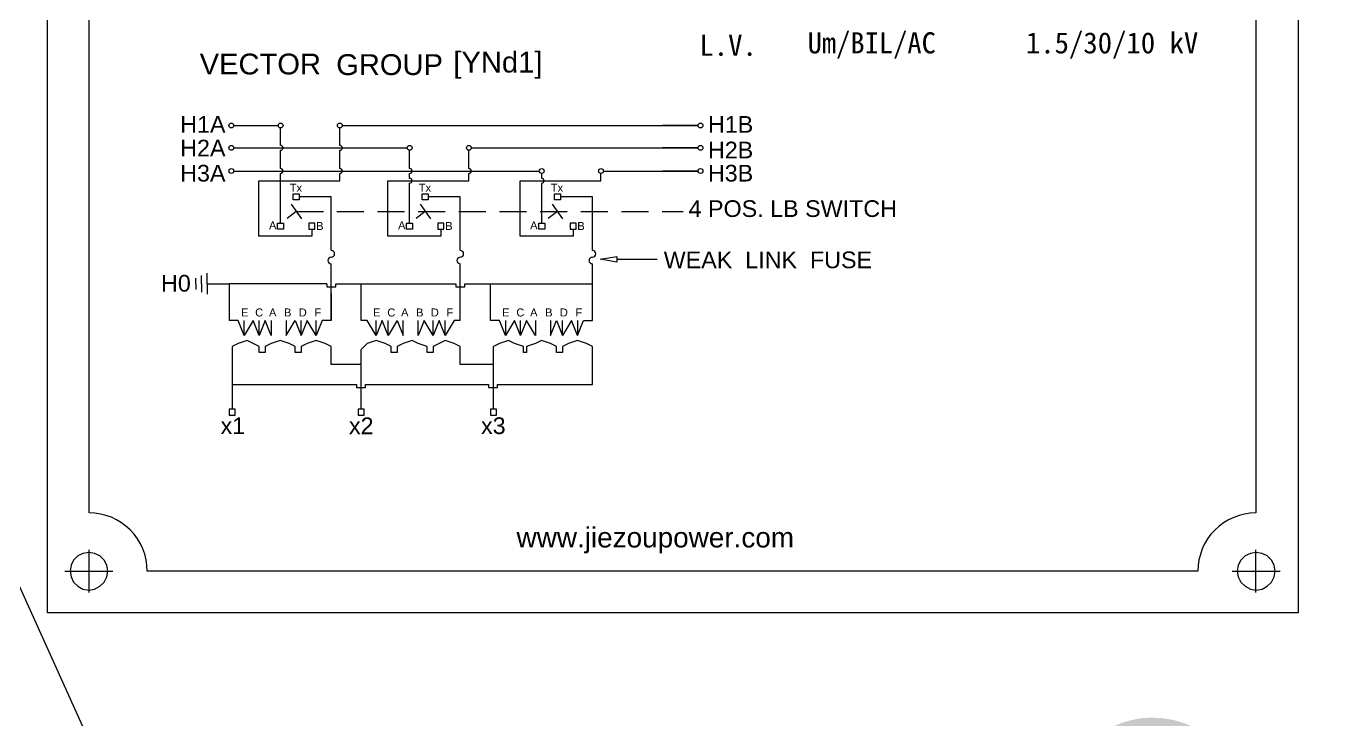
# Model space of a CAD drawing. Header units: inches. Extents: x 198356 to 209798, y -190593 to -183267.
# Drawn here: x 201030.3 to 201186.5, y -184520.8 to -184437.6 of the extents above; entities that cross this region are included whole.
import ezdxf
from ezdxf.enums import TextEntityAlignment as Align

# ---------------------------------------------------------------- set-up
doc = ezdxf.new("R2010")
doc.units = ezdxf.units.IN
doc.header["$LTSCALE"] = 13
doc.linetypes.add('DASHED', pattern=[0.75, 0.5, -0.25])
for name, color, linetype in [('2', 3, 'Continuous'), ('4虚线层', 6, 'DASHED'), ('7标注层', 4, 'Continuous'), ('PDF_Geometry', 7, 'Continuous')]:
    doc.layers.add(name, color=color, linetype=linetype)
doc.layers.add('2细实线', color=3, linetype='Continuous', lineweight=20)
doc.layers.add('标注、文本', color=3, linetype='Continuous', lineweight=25)
doc.styles.add('Note Text (ANSI)', font='arial.ttf')
doc.styles.add('PDF FangSong', font='simfang.ttf')
doc.styles.get("Standard").update_dxf_attribs({"font": 'gbenor.shx', "bigfont": 'gbcbig.shx'})
doc.dimstyles.new('英寸 1-10', dxfattribs={"dimscale": 14, "dimtxt": 3.5, "dimasz": 2, "dimexe": 1.5, "dimexo": 0.5, "dimgap": 0.5, "dimtad": 1, "dimtoh": 1, "dimdec": 0, "dimdsep": 46, "dimtxsty": 'Standard', "dimcen": 2.5, "dimclrd": 3, "dimclre": 3, "dimclrt": 3, "dimadec": 0, "dimazin": 2, "dimtfac": 1, "dimtdec": 0, "dimtmove": 0, "dimatfit": 2, "dimfxl": 1, "dimarcsym": 0})

# ---------------------------------------------------------------- blocks, each defined once
blk = doc.blocks.new('*D252')
at = {"layer": '2细实线', "color": 3, "linetype": 'ByBlock', "lineweight": -2}
for p, q in [((201105.83, -184635.3), (201105.83, -184559.07)), ((201385.83, -184645.3), (201385.83, -184559.07)), ((201133.83, -184580.07), (201357.83, -184580.07))]:
    blk.add_line(p, q, dxfattribs=at)
at = {"layer": '2细实线', "color": 3, "linetype": 'ByBlock'}
for points in [[(201133.83, -184575.41), (201133.83, -184584.74), (201105.83, -184580.07)], [(201357.83, -184575.41), (201357.83, -184584.74), (201385.83, -184580.07)]]:
    blk.add_solid(points, dxfattribs=at)
at = {"layer": 'Defpoints', "color": 0, "linetype": 'ByBlock'}
for p in [(201385.83, -184580.07), (201105.83, -184642.3), (201385.83, -184652.3)]:
    blk.add_point(p, dxfattribs=at)
at = {"layer": '2细实线', "color": 3, "linetype": 'ByBlock', "insert": (201245.83, -184547.55), "char_height": 49, "attachment_point": 5}
blk.add_mtext('280 [11]', dxfattribs=at)

msp = doc.modelspace()

# ---------------------------------------------------------------- linework, layer by layer
at = {"layer": '2', "linetype": 'Continuous'}
for p, q in [((201055.261, -184449.529), (201060.59, -184449.529)), ((201068.277, -184449.529), (201106.676, -184449.529)), ((201106.676, -184449.529), (201110.951, -184449.529)), ((201110.951, -184449.529), (201106.676, -184449.529)), ((201055.261, -184452.21), (201061.584, -184452.21)), ((201061.584, -184452.21), (201076.07, -184452.21)), ((201083.757, -184452.21), (201106.676, -184452.21)), ((201106.676, -184452.21), (201110.951, -184452.21)), ((201110.951, -184452.21), (201106.676, -184452.21)), ((201055.261, -184454.987), (201061.584, -184454.987)), ((201061.584, -184454.987), (201091.91, -184454.987)), ((201099.597, -184454.987), (201106.676, -184454.987)), ((201106.676, -184454.987), (201110.951, -184454.987)), ((201110.951, -184454.987), (201106.676, -184454.987)), ((201066.418, -184468.501), (201066.418, -184468.861)), ((201066.418, -184468.861), (201067.498, -184468.861)), ((201067.498, -184468.861), (201067.498, -184468.501)), ((201070.558, -184472.905), (201070.558, -184468.501)), ((201081.898, -184468.501), (201081.898, -184468.861)), ((201081.898, -184468.861), (201082.978, -184468.861)), ((201082.978, -184468.861), (201082.978, -184468.501)), ((201086.038, -184472.905), (201086.038, -184468.501))]:
    msp.add_line(p, q, dxfattribs=at)
at = {"layer": '2', "color": 3}
msp.add_line((201101.215, -184465.568), (201106.057, -184465.568), dxfattribs=at)
at = {"layer": '2'}
for p, q in [((201066.418, -184468.501), (201054.718, -184468.501)), ((201067.498, -184468.501), (201081.898, -184468.501)), ((201082.978, -184468.501), (201098.278, -184468.501))]:
    msp.add_line(p, q, dxfattribs=at)
at = {"layer": '2', "linetype": 'Continuous'}
for points in [[(201060.88, -184451.92), (201060.88, -184449.819)], [(201060.88, -184454.697), (201060.88, -184452.499)], [(201076.36, -184454.697), (201076.36, -184452.499)], [(201060.88, -184461.231), (201060.88, -184455.277)], [(201076.36, -184455.866), (201076.36, -184455.277)], [(201076.36, -184461.231), (201076.36, -184456.445)], [(201092.2, -184455.866), (201092.2, -184455.277)], [(201092.2, -184461.231), (201092.2, -184456.445)], [(201062.398, -184458.097), (201062.398, -184457.737), (201062.758, -184457.737), (201063.118, -184457.737), (201063.118, -184458.097), (201063.118, -184458.457), (201062.758, -184458.457), (201062.398, -184458.457), (201062.398, -184458.097)], [(201077.878, -184458.097), (201077.878, -184457.737), (201078.238, -184457.737), (201078.598, -184457.737), (201078.598, -184458.097), (201078.598, -184458.457), (201078.238, -184458.457), (201077.878, -184458.457), (201077.878, -184458.097)], [(201093.718, -184458.097), (201093.718, -184457.737), (201094.078, -184457.737), (201094.438, -184457.737), (201094.438, -184458.097), (201094.438, -184458.457), (201094.078, -184458.457), (201093.718, -184458.457), (201093.718, -184458.097)], [(201066.958, -184464.518), (201066.958, -184458.097)], [(201082.438, -184464.518), (201082.438, -184458.097)], [(201098.278, -184464.518), (201098.278, -184458.097)], [(201060.52, -184461.591), (201060.52, -184461.231), (201060.88, -184461.231), (201061.24, -184461.231), (201061.24, -184461.591), (201061.24, -184461.951), (201060.88, -184461.951), (201060.52, -184461.951), (201060.52, -184461.591)], [(201064.996, -184461.591), (201064.996, -184461.231), (201064.636, -184461.231), (201064.276, -184461.231), (201064.276, -184461.591), (201064.276, -184461.951), (201064.636, -184461.951), (201064.996, -184461.951), (201064.996, -184461.591)], [(201076, -184461.591), (201076, -184461.231), (201076.36, -184461.231), (201076.72, -184461.231), (201076.72, -184461.591), (201076.72, -184461.951), (201076.36, -184461.951), (201076, -184461.951), (201076, -184461.591)], [(201080.476, -184461.591), (201080.476, -184461.231), (201080.116, -184461.231), (201079.756, -184461.231), (201079.756, -184461.591), (201079.756, -184461.951), (201080.116, -184461.951), (201080.476, -184461.951), (201080.476, -184461.591)], [(201091.84, -184461.591), (201091.84, -184461.231), (201092.2, -184461.231), (201092.56, -184461.231), (201092.56, -184461.591), (201092.56, -184461.951), (201092.2, -184461.951), (201091.84, -184461.951), (201091.84, -184461.591)], [(201096.316, -184461.591), (201096.316, -184461.231), (201095.956, -184461.231), (201095.596, -184461.231), (201095.596, -184461.591), (201095.596, -184461.951), (201095.956, -184461.951), (201096.316, -184461.951), (201096.316, -184461.591)], [(201066.958, -184472.905), (201066.958, -184466.118)], [(201082.438, -184472.905), (201082.438, -184466.118)], [(201098.278, -184472.905), (201098.278, -184466.118)], [(201052.072, -184468.501), (201054.718, -184468.501)], [(201054.718, -184468.501), (201054.718, -184472.905)], [(201066.958, -184472.905), (201066.958, -184469.665), (201066.958, -184472.905)], [(201058.318, -184474.705), (201057.598, -184472.905), (201056.518, -184474.705), (201055.798, -184472.905), (201054.718, -184472.905)], [(201056.518, -184474.705), (201056.518, -184472.905)], [(201059.758, -184472.905), (201059.758, -184474.705), (201059.038, -184472.905), (201058.318, -184474.705), (201058.318, -184472.905)], [(201061.558, -184472.905), (201061.558, -184474.705), (201062.638, -184472.905), (201063.358, -184474.705), (201063.358, -184472.905)], [(201064.078, -184472.905), (201063.358, -184474.705)], [(201065.158, -184474.705), (201064.078, -184472.905)], [(201066.958, -184472.905), (201065.878, -184472.905), (201065.158, -184474.705), (201065.158, -184472.905)], [(201072.358, -184474.705), (201071.278, -184472.905), (201070.558, -184472.905)], [(201074.878, -184472.905), (201073.798, -184474.705), (201073.078, -184472.905), (201072.358, -184474.705), (201072.358, -184472.905)], [(201073.798, -184474.705), (201073.798, -184472.905)], [(201074.878, -184472.905), (201075.598, -184474.705)], [(201075.598, -184474.705), (201075.598, -184472.905)], [(201082.438, -184472.905), (201081.718, -184472.905), (201080.638, -184474.705), (201079.918, -184472.905), (201079.198, -184474.705), (201078.118, -184472.905), (201077.398, -184474.705), (201077.398, -184472.905)], [(201079.198, -184474.705), (201079.198, -184472.905)], [(201080.638, -184474.705), (201080.638, -184472.905)], [(201087.838, -184472.905), (201087.838, -184474.705), (201087.118, -184472.905), (201086.038, -184472.905)], [(201091.438, -184472.905), (201091.438, -184474.705), (201090.358, -184472.905), (201089.638, -184474.705), (201088.918, -184472.905), (201087.838, -184474.705)], [(201089.638, -184474.705), (201089.638, -184472.905)], [(201093.238, -184472.905), (201093.238, -184474.705), (201093.958, -184472.905), (201094.678, -184474.705), (201094.678, -184472.905)], [(201095.758, -184472.905), (201094.678, -184474.705)], [(201096.478, -184472.905), (201096.478, -184474.705), (201095.758, -184472.905)], [(201096.478, -184474.705), (201097.198, -184472.905), (201098.278, -184472.905)], [(201058.318, -184476.021), (201057.598, -184475.661), (201056.878, -184475.301), (201055.798, -184475.661), (201055.078, -184476.021)], [(201055.078, -184476.021), (201055.078, -184483.538)], [(201058.318, -184476.741), (201058.318, -184476.021)], [(201059.038, -184476.741), (201058.318, -184476.741)], [(201062.638, -184476.021), (201061.918, -184475.661), (201060.838, -184475.301), (201059.758, -184475.661), (201059.038, -184476.021)], [(201059.038, -184476.021), (201059.038, -184476.741)], [(201062.638, -184476.741), (201062.638, -184476.021)], [(201063.358, -184476.741), (201062.638, -184476.741)], [(201066.958, -184476.021), (201066.238, -184475.661), (201065.158, -184475.301), (201064.078, -184475.661), (201063.358, -184476.021)], [(201063.358, -184476.021), (201063.358, -184476.741)], [(201066.958, -184478.181), (201066.958, -184476.021)], [(201074.158, -184476.021), (201073.438, -184475.661), (201072.358, -184475.301), (201071.278, -184475.661), (201070.558, -184476.381)], [(201070.558, -184483.538), (201070.558, -184476.381)], [(201074.158, -184476.741), (201074.158, -184476.021)], [(201074.878, -184476.741), (201074.158, -184476.741)], [(201078.478, -184476.021), (201077.398, -184475.661), (201076.678, -184475.301), (201075.598, -184475.661), (201074.878, -184476.021)], [(201074.878, -184476.021), (201074.878, -184476.741)], [(201078.478, -184476.741), (201078.478, -184476.021)], [(201079.198, -184476.741), (201078.478, -184476.741)], [(201082.438, -184476.021), (201081.718, -184475.661), (201080.638, -184475.301), (201079.918, -184475.661), (201079.198, -184476.021)], [(201079.198, -184476.021), (201079.198, -184476.741)], [(201082.438, -184478.181), (201082.438, -184476.021)], [(201082.438, -184476.021), (201082.438, -184476.021)], [(201089.998, -184476.021), (201088.918, -184475.661), (201088.198, -184475.301), (201087.118, -184475.661), (201086.398, -184476.021)], [(201086.398, -184483.538), (201086.398, -184476.021)], [(201089.998, -184476.741), (201089.998, -184476.021)], [(201090.358, -184476.741), (201089.998, -184476.741)], [(201093.958, -184476.021), (201093.238, -184475.661), (201092.158, -184475.301), (201091.438, -184475.661), (201090.358, -184476.021)], [(201090.358, -184476.021), (201090.358, -184476.741)], [(201093.958, -184476.741), (201093.958, -184476.021)], [(201094.678, -184476.741), (201093.958, -184476.741)], [(201098.278, -184476.021), (201097.558, -184475.661), (201096.478, -184475.301), (201095.398, -184475.661), (201094.678, -184476.021)], [(201094.678, -184476.021), (201094.678, -184476.741)], [(201098.278, -184480.586), (201098.278, -184476.021)], [(201098.278, -184476.021), (201098.278, -184476.021)], [(201070.558, -184478.181), (201066.958, -184478.181)], [(201086.398, -184478.181), (201082.438, -184478.181)], [(201069.996, -184480.586), (201069.996, -184480.946), (201070.356, -184480.946), (201071.076, -184480.946), (201071.076, -184480.586)], [(201085.836, -184480.586), (201085.836, -184480.946), (201086.196, -184480.946), (201086.916, -184480.946), (201086.916, -184480.586)], [(201055.438, -184483.898), (201055.438, -184483.538), (201055.078, -184483.538), (201054.718, -184483.538), (201054.718, -184483.898), (201054.718, -184484.258), (201055.078, -184484.258), (201055.438, -184484.258), (201055.438, -184483.898)], [(201070.918, -184483.898), (201070.918, -184483.538), (201070.558, -184483.538), (201070.198, -184483.538), (201070.198, -184483.898), (201070.198, -184484.258), (201070.558, -184484.258), (201070.918, -184484.258), (201070.918, -184483.898)], [(201086.758, -184483.898), (201086.758, -184483.538), (201086.398, -184483.538), (201086.038, -184483.538), (201086.038, -184483.898), (201086.038, -184484.258), (201086.398, -184484.258), (201086.758, -184484.258), (201086.758, -184483.898)]]:
    msp.add_lwpolyline(points, dxfattribs=at)
at = {"layer": '2'}
for centre, start, end in [((201066.958, -184465.718), 90, 270), ((201066.958, -184464.918), 270, 90), ((201082.438, -184465.718), 90, 270), ((201082.438, -184464.918), 270, 90), ((201098.278, -184465.718), 90, 270), ((201098.278, -184464.918), 270, 90)]:
    msp.add_arc(centre, 0.4, start, end, dxfattribs=at)
at = {"layer": '4虚线层', "ltscale": 0.5}
msp.add_line((201062.758, -184459.844), (201109.149, -184459.844), dxfattribs=at)
at = {"layer": '7标注层', "color": 3, "linetype": 'ByBlock'}
msp.add_lwpolyline([(200788.651, -183970.744), (201098.329, -184657.302)], dxfattribs=at)
at = {"layer": 'PDF_Geometry', "lineweight": 25}
for points in [[(201032.905, -184332.985), (201182.926, -184332.985), (201182.926, -184508.001), (201032.905, -184508.001), (201032.905, -184332.985)], [(201037.903, -184495.981), (201037.903, -184344.949)], [(201177.871, -184344.949), (201177.871, -184495.981)], [(201040.15, -184503.002), (201040.038, -184502.272), (201039.701, -184501.654), (201039.195, -184501.148), (201038.577, -184500.868), (201037.903, -184500.755), (201037.173, -184500.868), (201036.555, -184501.148), (201036.05, -184501.654), (201035.769, -184502.272), (201035.657, -184503.002), (201035.769, -184503.676), (201036.05, -184504.294), (201036.555, -184504.799), (201037.173, -184505.136), (201037.903, -184505.249), (201038.577, -184505.136), (201039.195, -184504.799), (201039.701, -184504.294), (201040.038, -184503.676), (201040.15, -184503.002)], [(201037.903, -184505.529), (201037.903, -184500.418)], [(201180.173, -184503.002), (201180.061, -184502.272), (201179.724, -184501.654), (201179.219, -184501.148), (201178.601, -184500.868), (201177.871, -184500.755), (201177.197, -184500.868), (201176.579, -184501.148), (201176.073, -184501.654), (201175.736, -184502.272), (201175.624, -184503.002), (201175.736, -184503.676), (201176.073, -184504.294), (201176.579, -184504.799), (201177.197, -184505.136), (201177.871, -184505.249), (201178.601, -184505.136), (201179.219, -184504.799), (201179.724, -184504.294), (201180.061, -184503.676), (201180.173, -184503.002)], [(201177.871, -184505.529), (201177.871, -184500.418)], [(201034.983, -184503.002), (201040.768, -184503.002)], [(201035.32, -184503.002), (201040.431, -184503.002)], [(201170.906, -184503.002), (201044.868, -184503.002)], [(201175.006, -184503.002), (201180.791, -184503.002)], [(201175.343, -184503.002), (201180.454, -184503.002)]]:
    msp.add_lwpolyline(points, dxfattribs=at)
for centre, radius, start, end in [((201037.918, -184502.952), 6.955, 359.59046, 90.11743), ((201177.888, -184502.976), 6.985, 90.14542, 180.21199)]:
    msp.add_arc(centre, radius, start, end, dxfattribs=at)
at = {"layer": '标注、文本'}
for p, q in [((201067.987, -184451.92), (201067.987, -184449.819)), ((201067.987, -184454.697), (201067.987, -184452.499)), ((201083.467, -184454.697), (201083.467, -184452.499)), ((201058.276, -184462.811), (201058.276, -184456.156)), ((201058.276, -184456.156), (201067.987, -184456.156)), ((201067.987, -184456.156), (201067.987, -184455.277)), ((201073.756, -184462.811), (201073.756, -184456.156)), ((201073.756, -184456.156), (201083.467, -184456.156)), ((201083.467, -184456.156), (201083.467, -184455.277)), ((201089.596, -184462.811), (201089.596, -184456.156)), ((201089.596, -184456.156), (201099.307, -184456.156)), ((201099.307, -184456.156), (201099.307, -184455.277)), ((201062.134, -184458.978), (201063.382, -184460.71)), ((201066.958, -184458.097), (201063.118, -184458.097)), ((201077.614, -184458.978), (201078.862, -184460.71)), ((201082.438, -184458.097), (201078.598, -184458.097)), ((201093.454, -184458.978), (201094.702, -184460.71)), ((201098.278, -184458.097), (201094.438, -184458.097)), ((201062.758, -184459.844), (201061.659, -184460.665)), ((201078.238, -184459.844), (201077.139, -184460.665)), ((201094.078, -184459.844), (201092.979, -184460.665)), ((201064.636, -184461.951), (201064.636, -184462.811)), ((201080.116, -184461.951), (201080.116, -184462.811)), ((201095.956, -184461.951), (201095.956, -184462.811)), ((201064.636, -184462.811), (201058.276, -184462.811)), ((201080.116, -184462.811), (201073.756, -184462.811)), ((201095.956, -184462.811), (201089.596, -184462.811)), ((201099.215, -184465.568), (201101.215, -184465.235)), ((201101.215, -184465.901), (201099.215, -184465.568)), ((201101.215, -184465.235), (201101.215, -184465.901)), ((201052.072, -184468.501), (201052.072, -184467.258)), ((201050.713, -184468.501), (201050.713, -184467.821)), ((201050.713, -184468.501), (201050.713, -184469.18)), ((201051.392, -184468.501), (201051.392, -184467.5)), ((201051.392, -184468.501), (201051.392, -184469.501)), ((201052.072, -184468.501), (201052.072, -184469.744)), ((201055.078, -184480.586), (201069.996, -184480.586)), ((201071.076, -184480.586), (201085.836, -184480.586)), ((201086.916, -184480.586), (201098.278, -184480.586))]:
    msp.add_line(p, q, dxfattribs=at)
for centre in [(201054.971, -184449.529), (201060.88, -184449.529), (201067.987, -184449.529), (201111.241, -184449.529), (201054.971, -184452.21), (201076.36, -184452.21), (201083.467, -184452.21), (201111.241, -184452.21), (201054.971, -184454.987), (201092.2, -184454.987), (201099.307, -184454.987), (201111.241, -184454.987)]:
    msp.add_circle(centre, 0.29, dxfattribs=at)
for centre in [(201060.88, -184452.21), (201067.987, -184452.21), (201060.88, -184454.987), (201067.987, -184454.987), (201076.36, -184454.987), (201083.467, -184454.987), (201076.36, -184456.156), (201092.2, -184456.156)]:
    msp.add_arc(centre, 0.29, 270, 90, dxfattribs=at)

# ---------------------------------------------------------------- texts
at = {"layer": '2', "style": 'Note Text (ANSI)'}
for s, p in [('VECTOR', (201051.175, -184443.401)), ('[YNd1]', (201081.607, -184443.17)), ('GROUP', (201067.551, -184443.473))]:
    msp.add_text(s, height=2.5, dxfattribs=at).set_placement(p)
for s, p in [('H1A', (201054.272, -184450.39)), ('H2A', (201054.272, -184453.234)), ('H3A', (201054.272, -184456.246)), ('H0', (201050.112, -184469.452))]:
    msp.add_text(s, height=2, dxfattribs=at).set_placement(p, align=Align.RIGHT)
at = {"layer": '2', "linetype": 'Continuous', "style": 'Note Text (ANSI)'}
for s, p in [('H1B', (201117.571, -184450.39)), ('H2B', (201117.571, -184453.465)), ('H3B', (201117.571, -184456.246)), ('WEAK  LINK  FUSE', (201131.825, -184466.644))]:
    msp.add_text(s, height=2, dxfattribs=at).set_placement(p, align=Align.RIGHT)
at = {"layer": '2', "style": 'Note Text (ANSI)'}
for s, height, p in [('Tx', 0.96, (201062.713, -184456.987)), ('Tx', 0.96, (201078.193, -184456.987)), ('Tx', 0.96, (201094.033, -184456.987)), ('A', 0.96, (201059.936, -184461.51)), ('B', 0.96, (201065.589, -184461.581)), ('A', 0.96, (201075.416, -184461.51)), ('B', 0.96, (201081.069, -184461.581)), ('A', 0.96, (201091.256, -184461.51)), ('B', 0.96, (201096.909, -184461.581)), ('E', 0.96, (201056.577, -184471.945)), ('C', 0.96, (201058.318, -184471.954)), ('A', 0.96, (201059.935, -184471.954)), ('B', 0.96, (201061.737, -184471.954)), ('D', 0.96, (201063.537, -184471.954)), ('F', 0.96, (201065.337, -184471.954)), ('E', 0.96, (201072.417, -184471.945)), ('C', 0.96, (201074.158, -184471.954)), ('A', 0.96, (201075.775, -184471.954)), ('B', 0.96, (201077.577, -184471.954)), ('D', 0.96, (201079.377, -184471.954)), ('F', 0.96, (201081.177, -184471.954)), ('E', 0.96, (201087.897, -184471.945)), ('C', 0.96, (201089.638, -184471.954)), ('A', 0.96, (201091.255, -184471.954)), ('B', 0.96, (201093.057, -184471.954)), ('D', 0.96, (201094.857, -184471.954)), ('F', 0.96, (201096.657, -184471.954)), ('x1', 2, (201055.159, -184485.538)), ('x2', 2, (201070.558, -184485.538)), ('x3', 2, (201086.398, -184485.538))]:
    msp.add_text(s, height=height, dxfattribs=at).set_placement(p, align=Align.MIDDLE)
at = {"layer": '2', "linetype": 'Continuous', "attachment_point": 7}
for s, insert, char_height, style in [('\\W0.998704;L.V.', (201111.117, -184441.204), 2.53409, 'PDF FangSong'), ('\\W0.991650;Um/BIL/AC', (201124.092, -184441.494), 2.53409, 'PDF FangSong'), ('\\W0.999633;1.5/30/10 kV', (201150.272, -184441.494), 2.53409, 'PDF FangSong'), ('{\\W0.997175;www.jiezoupower.com}', (201089.184, -184500.865), 2.40214, 'Note Text (ANSI)')]:
    msp.add_mtext(s, dxfattribs=dict(at, insert=insert, char_height=char_height, style=style))
at = {"layer": '2', "linetype": 'Continuous', "insert": (201109.817, -184458.496), "char_height": 2, "width": 708.0049, "attachment_point": 1, "style": 'Note Text (ANSI)'}
msp.add_mtext('4 POS. LB SWITCH', dxfattribs=at)

# ---------------------------------------------------------------- dimensions: what is measured, and where the dimension line sits
at = {"layer": '2细实线', "linetype": 'ByBlock'}
dim = msp.add_linear_dim(base=(201385.829, -184580.074), p1=(201105.829, -184642.302), p2=(201385.829, -184652.302), dimstyle='英寸 1-10', dxfattribs=at)
dim.commit()
dim.dimension.update_dxf_attribs({"geometry": '*D252', "text_midpoint": (201245.829, -184547.553)})

doc.saveas('drawing.dxf')
